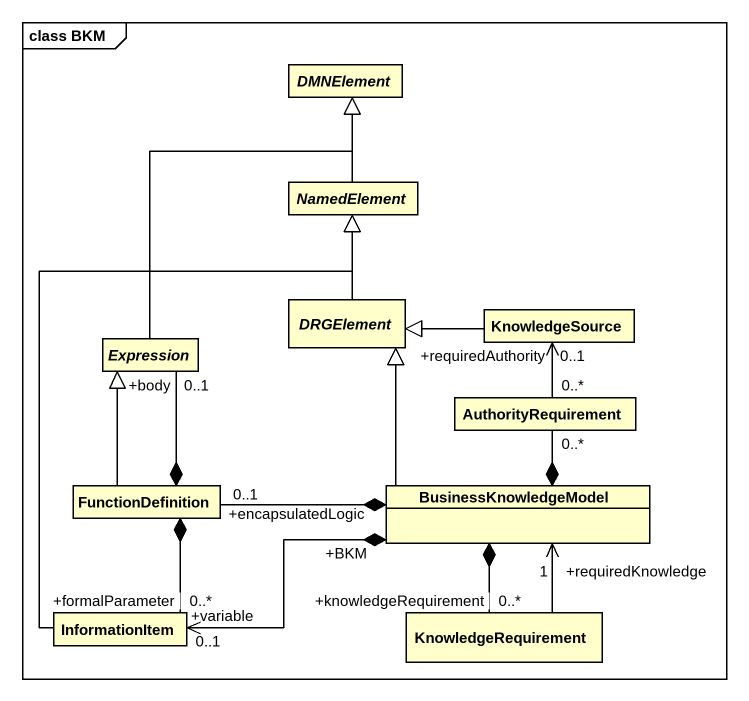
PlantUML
@startuml
mainframe class BKM
hide circle
hide empty members
abstract class DMNElement
abstract class NamedElement
abstract class DRGElement
class KnowledgeSource
abstract class Expression
class AuthorityRequirement
class FunctionDefinition
class BusinessKnowledgeModel
class InformationItem
class KnowledgeRequirement
NamedElement -up-|> DMNElement
DRGElement -up-|> NamedElement
KnowledgeSource -left-|> DRGElement
Expression -up-|> DMNElement
Expression "+body\n0..1" --* FunctionDefinition
AuthorityRequirement "0..*" -up-> "+requiredAuthority\n0..1" KnowledgeSource
FunctionDefinition -up-|> Expression
BusinessKnowledgeModel -up-|> DRGElement
BusinessKnowledgeModel *-up- "0..*" AuthorityRequirement
BusinessKnowledgeModel *-left- "+encapsulatedLogic\n0..1" FunctionDefinition
BusinessKnowledgeModel "+BKM" *-left-> "+variable\n0..1" InformationItem
BusinessKnowledgeModel *-- "+knowledgeRequirement\n0..*" KnowledgeRequirement
InformationItem -up-|> NamedElement
InformationItem "+formalParameter\n0..*" -up-* FunctionDefinition
KnowledgeRequirement -up-> "+requiredKnowledge\n1" BusinessKnowledgeModel
@enduml
